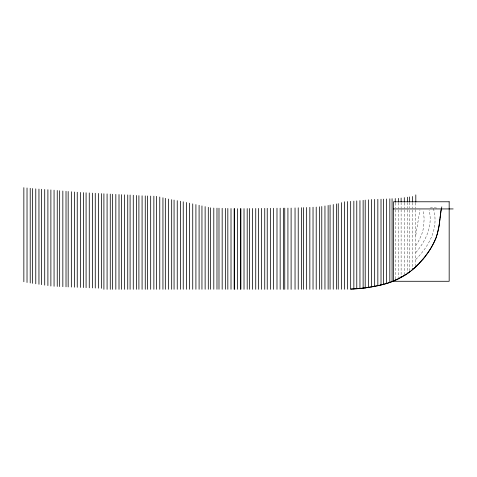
<?xml version="1.0" encoding="UTF-8"?>
<svg xmlns="http://www.w3.org/2000/svg" width="477" height="477" viewBox="0 0 477 477"><rect width="100%" height="100%" fill="white"/><g stroke="black" fill="none" stroke-linecap="round" stroke-linejoin="round"><path stroke-width="0.36" stroke-dasharray="2.38 1.79" d="M415.807 235.191L419.945 209.832M415.807 245.583L418.448 241.457L421.471 235.012A42.417 42.417 0 0 0 423.373 228.262L424.172 218.806L423.212 210.083M415.807 252.548C423.558 243.604 429.652 232.543 430.165 220.493A37.385 37.385 0 0 0 429.401 211.329L429.085 210.089M415.807 259.446C427.291 247.951 436.676 232.579 434.803 215.717A39.895 39.895 0 0 0 433.158 207.751M415.807 202.803L415.807 208.133M415.813 209.737L415.813 265.361M412.629 202.689L412.629 208.127M412.629 209.981L412.629 267.877M409.451 202.403L409.451 207.817M409.451 210.172L409.451 270.686M407.477 202.397L407.477 207.99M407.477 209.701L407.477 272.105M404.299 202.779L404.299 208.276M404.299 209.922L404.299 273.965M401.115 202.433L401.115 208.061M401.115 209.63L401.115 275.557M398.432 202.743L398.432 208.169M398.432 209.987L398.432 277.417M395.254 202.975L395.254 207.829M395.254 209.743L395.254 278.818M436.664 208.055A23.683 6.827 23.8 0 0 431.828 207.787L430.862 207.9A35.513 2.969 -0.4 0 1 429.449 208.109"/><path stroke-width="0.72" d="M350.667 201.354L350.667 289.098A148.162 148.162 0 0 0 368.387 287.464A157.678 157.678 0 0 0 375.482 286.188L377.838 285.699L377.838 199.291M440.086 217.792L440.176 216.934M440.211 216.653L440.82 211.824M440.009 218.526L441.1 210.13M440.027 218.365L439.019 226.086L437.266 233.897M439.77 220.642L439.931 219.217M439.705 221.215L439.204 224.911M439.162 225.198L438.876 226.903M440.909 211.257L441.815 206.851M438.822 227.189C436.932 239.084 430.761 249.799 423.224 259.005M441.207 209.564L441.32 209.004M437.182 234.171L436.342 236.759M425.257 256.453L417.25 265.379M423.039 259.226L422.855 259.446A57.18 57.18 0 0 1 421.286 261.223L418.991 263.608M417.142 265.492C407.173 275.491 394.175 282.08 380.455 285.115M418.353 264.264L416.129 266.5A37.397 37.397 0 0 1 414.221 268.229L411.305 270.56M410.625 271.091L408.342 272.832M408.115 272.999L406.005 274.49M405.766 274.651L395.254 280.303A81.68 81.68 0 0 1 386.65 283.475L377.838 285.699M380.175 285.18L378.499 285.562M378.225 285.622L364.38 288.019L350.667 289.104M393.525 208.932L453.15 208.932M415.813 266.44L415.813 266.81L415.807 265.927M404.299 274.794L404.299 275.611M395.254 279.558L395.254 280.303M415.807 194.89L415.813 202.159M412.629 196.482L412.629 201.998M412.629 268.42L412.629 269.511M409.451 196.929L409.451 201.717M409.451 271.377L409.451 272.075M407.477 197.186L407.477 201.652M407.477 272.82L407.477 273.524M404.299 197.609L404.299 202.039M401.115 198.033L401.115 201.699M401.115 276.505L401.115 277.447M398.432 198.36L398.432 202.01M398.432 278.103L398.432 278.83M395.254 198.515L395.254 202.23M392.07 198.688L392.07 281.603M389.828 198.808L389.828 282.432M386.644 198.981L386.644 283.475M383.466 199.118L383.466 284.375M381.016 199.195L381.016 284.984M374.66 199.392L374.66 286.355M371.565 199.499L371.565 286.933M368.387 199.833L368.387 287.464M365.203 200.119L365.203 287.917M363.128 200.31L363.128 288.174M359.95 200.596L359.95 288.507M356.772 200.889L356.772 288.776M353.851 201.145L353.851 288.961M347.489 201.556L347.489 289.181M344.597 201.771L344.597 289.223M341.419 202.653L341.419 289.241M338.241 203.619L338.241 289.247M336.434 203.935L336.434 289.247M333.256 204.502L333.256 289.253M330.072 205.068L330.072 289.265M328.134 205.408L328.134 289.271M324.956 205.975L324.956 289.277M321.772 206.499L321.772 289.289M319.393 206.803L319.393 289.3M316.215 207.096L316.215 289.312M313.031 207.227L313.031 289.318M309.841 207.352L309.841 289.33M306.657 207.483L306.657 289.336M303.479 207.608L303.479 289.342M301.404 207.686L301.404 289.342M298.226 207.811L298.226 289.348M295.042 207.936L295.042 289.348M291.107 208.091L291.107 289.348M287.923 208.121L287.923 289.348M284.745 208.151L284.745 289.348M283.35 208.163L283.35 289.348M280.166 208.193L280.166 289.342M276.988 208.222L276.988 289.342M273.589 208.252L273.589 289.336M270.411 208.282L270.411 289.33M267.233 208.318L267.233 289.33M264.747 208.342L264.747 289.324M261.569 208.377L261.569 289.318M258.391 208.413L258.391 289.312M255.738 208.449L255.738 289.306M252.56 208.491L252.56 289.3M249.376 208.532L249.376 289.3M247.199 208.556L247.199 289.295M244.021 208.598L244.021 289.289M240.837 208.64L240.837 289.283M240.694 208.646L240.694 289.283M237.516 208.687L237.516 289.283M234.332 208.61L234.332 289.277M234.189 208.61L234.189 289.277M231.011 208.527L231.011 289.277M227.833 208.443L227.833 289.271M225.347 208.377L225.347 289.271M222.169 208.294L222.169 289.265M218.991 208.21L218.991 289.265M216.981 208.157L216.981 289.265M213.797 208.073L213.797 289.265M210.619 207.841L210.619 289.265M208.306 207.328L208.306 289.265M205.128 206.619L205.128 289.265M201.95 205.909L201.95 289.265M199.094 205.277L199.094 289.271M195.91 204.567L195.91 289.271M192.732 203.864L192.732 289.271M189.607 203.166L189.607 289.271M186.429 202.457L186.429 289.277M183.246 201.789L183.246 289.277M180.425 201.246L180.425 289.277M177.247 200.668L177.247 289.283M174.063 200.09L174.063 289.283M171.684 199.66L171.684 289.289M168.506 199.052L168.506 289.289M165.322 198.307L165.322 289.295M162.943 197.752L162.943 289.295M159.765 197.007L159.765 289.295M156.587 196.309L156.587 289.3M153.862 196.184L153.862 289.3M150.684 196.083L150.684 289.306M147.506 195.981L147.506 289.306M145.258 195.904L145.258 289.306M142.08 195.803L142.08 289.312M138.902 195.659L138.902 289.312M136.452 195.475L136.452 289.312M133.274 195.242L133.274 289.312M130.09 195.039L130.09 289.318M127.747 194.95L127.747 289.318M124.563 194.825L124.563 289.318M121.385 194.67L121.385 289.318M119.006 194.544L119.006 289.318M115.828 194.383L115.828 289.318M112.644 194.217L112.644 289.324M110.265 194.091L110.265 289.324M107.086 193.918L107.086 289.318M103.903 193.757L103.903 289.318M101.625 193.614L101.625 288.293M98.447 193.447L98.447 288.168M95.263 193.274L95.263 288.036M92.443 193.125L92.443 287.923M89.265 192.941L89.265 287.792M86.087 192.762L86.087 287.667M83.6 192.619L83.6 287.565M80.422 192.434L80.422 287.434M77.244 192.243L77.244 287.303M74.525 192.01L74.525 287.184M71.341 191.742L71.341 287.047M68.163 191.468L68.163 286.91M66.017 191.289L66.017 286.814M62.839 191.015L62.839 286.677M59.661 190.722L59.661 286.54M57.246 190.49L57.246 286.438M54.062 190.18L54.062 286.301M50.884 189.918L50.884 286.027M47.897 189.703L47.897 285.586M44.713 189.476L44.713 285.121M41.535 189.256L41.535 284.65M38.953 189.071L38.953 284.268M35.769 188.844L35.769 283.797M32.591 188.534L32.591 283.326M30.212 188.302L30.212 282.98M27.028 187.992L27.028 282.509M23.85 187.652L23.85 281.758M436.521 236.83A75.396 75.396 0 0 1 425.108 256.334M449.173 201.777L393.525 201.777L393.525 281.281L449.173 281.281L449.173 201.777"/></g></svg>
